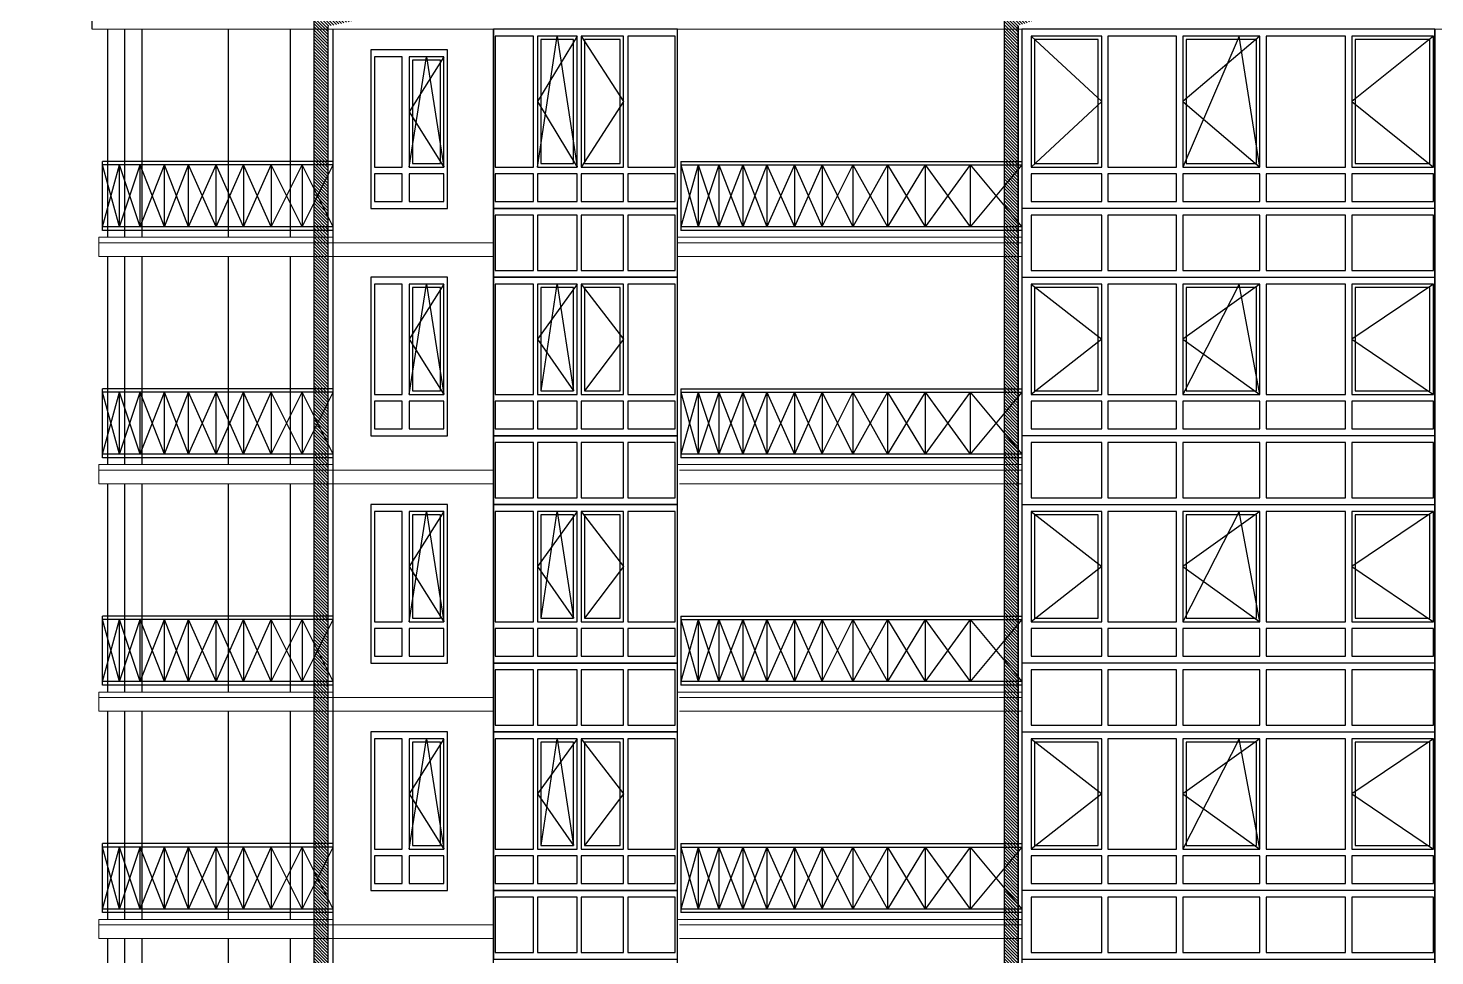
# Model space of a CAD drawing. Header units: inches. Extents: x -634 to 3638, y -6930911 to 5552.
# Drawn here: x 1387.95 to 1409.28, y 3508.48 to 3522.54 of the extents above; entities that cross this region are included whole.
import ezdxf

# ---------------------------------------------------------------- set-up
doc = ezdxf.new("R2010")
doc.units = ezdxf.units.IN
doc.header["$MEASUREMENT"] = 0
doc.linetypes.add('DASHED2', pattern=[9.525, 6.35, -3.175])
doc.layers.add('ELEV', color=134, linetype='Continuous', lineweight=18)
doc.layers.add('WALL_1', color=11, linetype='Continuous', lineweight=15)
for name, color, linetype in [('OGRAJDENIYE', 255, 'Continuous'), ('Okno', 150, 'Continuous'), ('WALL', 243, 'Continuous')]:
    doc.layers.add(name, color=color, linetype=linetype)
pattern_1 = [(135, (1559.49005, 3366.229043), (0.023439284, 0.023439284), [])]

msp = doc.modelspace()

# ---------------------------------------------------------------- hatches: boundary and pattern name
at = {"layer": 'ELEV', "linetype": 'Continuous'}
h = msp.add_hatch(dxfattribs=at)
h.set_pattern_fill('ANSI31', color=256, scale=0.01044, style=0)
h.set_pattern_definition([(45, (1262.311104, 3366.587935), (-0.02343928418428, 0.02343928418428), [])])
edge = h.paths.add_edge_path()
edge.add_ellipse((1445.78234, 3471.96182), major_axis=(0, 6932302.83262), ratio=0.00000001506, start_angle=89.999976115149, end_angle=270.000023884851)
edge.add_line((1445.67794, 3474.85168), (1445.67794, 3528.48347))
edge.add_line((1445.67794, 3528.48347), (1445.88675, 3528.48347))
edge.add_line((1445.88675, 3528.48347), (1445.88675, 3474.85168))
h = msp.add_hatch(dxfattribs=at)
h.set_pattern_fill('ANSI31', color=256, scale=0.01044, angle=180, style=0)
h.set_pattern_definition(pattern_1)
edge = h.paths.add_edge_path()
edge.add_line((1394.95169, 3523.10427), (1392.49852, 3522.56287))
edge.add_line((1392.49852, 3522.56287), (1392.49852, 3474.23178))
edge.add_line((1392.49852, 3474.23178), (1392.28971, 3474.23178))
edge.add_line((1392.28971, 3474.23178), (1392.28971, 3522.74717))
edge.add_line((1392.28971, 3522.74717), (1394.74289, 3523.28857))
h = msp.add_hatch(dxfattribs=at)
h.set_pattern_fill('ANSI31', color=256, scale=0.01044, angle=180, style=0)
h.set_pattern_definition(pattern_1)
h.paths.add_polyline_path([(1403.87613, 3522.86338), (1402.96474, 3522.57442), (1402.96474, 3474.49279), (1402.75593, 3474.49279), (1402.75593, 3522.72727), (1403.66732, 3523.01622)])

# ---------------------------------------------------------------- linework, layer by layer
at = {"layer": 'ELEV', "linetype": 'Continuous', "flags": 128}
for points in [[(1392.28971, 3474.23178, 0.02088, 0.02088, 0), (1392.28971, 3522.74717, 0, 0, 0)], [(1402.75593, 3522.72727, 0.02088, 0.02088, 0), (1402.75593, 3474.49279, 0, 0, 0)], [(1402.96474, 3522.57442, 0.02088, 0.02088, 0), (1402.96474, 3474.49279, 0, 0, 0)]]:
    msp.add_lwpolyline(points, format="xyseb", dxfattribs=at)
at = {"layer": 'ELEV', "linetype": 'Continuous', "const_width": 0.02088, "flags": 128}
msp.add_lwpolyline([(1392.49852, 3474.23178), (1392.49852, 3522.56287)], dxfattribs=at)
at = {"layer": 'OGRAJDENIYE', "color": 7, "linetype": 'Continuous'}
for p, q in [((1392.57787, 3520.51391), (1389.08043, 3520.51391)), ((1389.08043, 3519.46988), (1389.08043, 3520.51391)), ((1392.57787, 3520.46171), (1389.08043, 3520.46171)), ((1389.34134, 3519.52208), (1389.08043, 3520.46171)), ((1389.08043, 3519.52208), (1389.34134, 3520.46171)), ((1389.65455, 3519.52208), (1389.34134, 3520.46171)), ((1389.34134, 3519.52208), (1389.65455, 3520.46171)), ((1389.34134, 3519.52208), (1389.34134, 3520.46171)), ((1390.01996, 3519.52208), (1389.65455, 3520.46171)), ((1389.65455, 3519.52208), (1390.01996, 3520.46171)), ((1389.65455, 3519.52208), (1389.65455, 3520.46171)), ((1390.38537, 3519.52208), (1390.01996, 3520.46171)), ((1390.01996, 3519.52208), (1390.38537, 3520.46171)), ((1390.01996, 3519.52208), (1390.01996, 3520.46171)), ((1390.80299, 3519.52208), (1390.38537, 3520.46171)), ((1390.38537, 3519.52208), (1390.80299, 3520.46171)), ((1390.38537, 3519.52208), (1390.38537, 3520.46171)), ((1391.2206, 3519.52208), (1390.80299, 3520.46171)), ((1390.80299, 3519.52208), (1391.2206, 3520.46171)), ((1390.80299, 3519.52208), (1390.80299, 3520.46171)), ((1391.63822, 3519.52208), (1391.2206, 3520.46171)), ((1391.2206, 3519.52208), (1391.63822, 3520.46171)), ((1391.2206, 3520.46171), (1391.2206, 3519.52208)), ((1392.10803, 3519.52208), (1391.63822, 3520.46171)), ((1391.63822, 3519.52208), (1392.10803, 3520.46171)), ((1391.63822, 3520.46171), (1391.63822, 3519.52208)), ((1392.10803, 3520.46171), (1392.10803, 3519.52208)), ((1392.10803, 3519.52208), (1392.57787, 3520.46171)), ((1392.57787, 3519.52208), (1392.10803, 3520.46171)), ((1392.57787, 3519.52208), (1389.08043, 3519.52208)), ((1392.57787, 3519.46988), (1389.08043, 3519.46988)), ((1392.57787, 3517.06859), (1389.08043, 3517.06859)), ((1389.08043, 3516.02456), (1389.08043, 3517.06859)), ((1392.57787, 3517.01639), (1389.08043, 3517.01639)), ((1389.34134, 3516.07676), (1389.08043, 3517.01639)), ((1389.08043, 3516.07676), (1389.34134, 3517.01639)), ((1389.65455, 3516.07676), (1389.34134, 3517.01639)), ((1389.34134, 3516.07676), (1389.65455, 3517.01639)), ((1389.34134, 3516.07676), (1389.34134, 3517.01639)), ((1390.01996, 3516.07676), (1389.65455, 3517.01639)), ((1389.65455, 3516.07676), (1390.01996, 3517.01639)), ((1389.65455, 3516.07676), (1389.65455, 3517.01639)), ((1390.38537, 3516.07676), (1390.01996, 3517.01639)), ((1390.01996, 3516.07676), (1390.38537, 3517.01639)), ((1390.01996, 3516.07676), (1390.01996, 3517.01639)), ((1390.80299, 3516.07676), (1390.38537, 3517.01639)), ((1390.38537, 3516.07676), (1390.80299, 3517.01639)), ((1390.38537, 3516.07676), (1390.38537, 3517.01639)), ((1391.2206, 3516.07676), (1390.80299, 3517.01639)), ((1390.80299, 3516.07676), (1391.2206, 3517.01639)), ((1390.80299, 3516.07676), (1390.80299, 3517.01639)), ((1391.63822, 3516.07676), (1391.2206, 3517.01639)), ((1391.2206, 3516.07676), (1391.63822, 3517.01639)), ((1391.2206, 3517.01639), (1391.2206, 3516.07676)), ((1392.10803, 3516.07676), (1391.63822, 3517.01639)), ((1391.63822, 3516.07676), (1392.10803, 3517.01639)), ((1391.63822, 3517.01639), (1391.63822, 3516.07676)), ((1392.10803, 3517.01639), (1392.10803, 3516.07676)), ((1392.10803, 3516.07676), (1392.57787, 3517.01639)), ((1392.57787, 3516.07676), (1392.10803, 3517.01639)), ((1392.57787, 3516.07676), (1389.08043, 3516.07676)), ((1392.57787, 3516.02456), (1389.08043, 3516.02456)), ((1392.57787, 3513.62327), (1389.08043, 3513.62327)), ((1389.08043, 3512.57924), (1389.08043, 3513.62327)), ((1392.57787, 3513.57107), (1389.08043, 3513.57107)), ((1389.34134, 3512.63144), (1389.08043, 3513.57107)), ((1389.08043, 3512.63144), (1389.34134, 3513.57107)), ((1389.65455, 3512.63144), (1389.34134, 3513.57107)), ((1389.34134, 3512.63144), (1389.65455, 3513.57107)), ((1389.34134, 3512.63144), (1389.34134, 3513.57107)), ((1390.01996, 3512.63144), (1389.65455, 3513.57107)), ((1389.65455, 3512.63144), (1390.01996, 3513.57107)), ((1389.65455, 3512.63144), (1389.65455, 3513.57107)), ((1390.38537, 3512.63144), (1390.01996, 3513.57107)), ((1390.01996, 3512.63144), (1390.38537, 3513.57107)), ((1390.01996, 3512.63144), (1390.01996, 3513.57107)), ((1390.80299, 3512.63144), (1390.38537, 3513.57107)), ((1390.38537, 3512.63144), (1390.80299, 3513.57107)), ((1390.38537, 3512.63144), (1390.38537, 3513.57107)), ((1391.2206, 3512.63144), (1390.80299, 3513.57107)), ((1390.80299, 3512.63144), (1391.2206, 3513.57107)), ((1390.80299, 3512.63144), (1390.80299, 3513.57107)), ((1391.63822, 3512.63144), (1391.2206, 3513.57107)), ((1391.2206, 3512.63144), (1391.63822, 3513.57107)), ((1391.2206, 3513.57107), (1391.2206, 3512.63144)), ((1392.10803, 3512.63144), (1391.63822, 3513.57107)), ((1391.63822, 3512.63144), (1392.10803, 3513.57107)), ((1391.63822, 3513.57107), (1391.63822, 3512.63144)), ((1392.10803, 3513.57107), (1392.10803, 3512.63144)), ((1392.10803, 3512.63144), (1392.57787, 3513.57107)), ((1392.57787, 3512.63144), (1392.10803, 3513.57107)), ((1392.57787, 3512.63144), (1389.08043, 3512.63144)), ((1392.57787, 3512.57924), (1389.08043, 3512.57924)), ((1392.57787, 3510.17795), (1389.08043, 3510.17795)), ((1389.08043, 3509.13392), (1389.08043, 3510.17795)), ((1392.57787, 3510.12575), (1389.08043, 3510.12575)), ((1389.34134, 3509.18612), (1389.08043, 3510.12575)), ((1389.08043, 3509.18612), (1389.34134, 3510.12575)), ((1389.65455, 3509.18612), (1389.34134, 3510.12575)), ((1389.34134, 3509.18612), (1389.65455, 3510.12575)), ((1389.34134, 3509.18612), (1389.34134, 3510.12575)), ((1390.01996, 3509.18612), (1389.65455, 3510.12575)), ((1389.65455, 3509.18612), (1390.01996, 3510.12575)), ((1389.65455, 3509.18612), (1389.65455, 3510.12575)), ((1390.38537, 3509.18612), (1390.01996, 3510.12575)), ((1390.01996, 3509.18612), (1390.38537, 3510.12575)), ((1390.01996, 3509.18612), (1390.01996, 3510.12575)), ((1390.80299, 3509.18612), (1390.38537, 3510.12575)), ((1390.38537, 3509.18612), (1390.80299, 3510.12575)), ((1390.38537, 3509.18612), (1390.38537, 3510.12575)), ((1391.2206, 3509.18612), (1390.80299, 3510.12575)), ((1390.80299, 3509.18612), (1391.2206, 3510.12575)), ((1390.80299, 3509.18612), (1390.80299, 3510.12575)), ((1391.63822, 3509.18612), (1391.2206, 3510.12575)), ((1391.2206, 3509.18612), (1391.63822, 3510.12575)), ((1391.2206, 3510.12575), (1391.2206, 3509.18612)), ((1392.10803, 3509.18612), (1391.63822, 3510.12575)), ((1391.63822, 3509.18612), (1392.10803, 3510.12575)), ((1391.63822, 3510.12575), (1391.63822, 3509.18612)), ((1392.10803, 3510.12575), (1392.10803, 3509.18612)), ((1392.10803, 3509.18612), (1392.57787, 3510.12575)), ((1392.57787, 3509.18612), (1392.10803, 3510.12575)), ((1392.57787, 3509.18612), (1389.08043, 3509.18612)), ((1392.57787, 3509.13392), (1389.08043, 3509.13392))]:
    msp.add_line(p, q, dxfattribs=at)
at = {"layer": 'OGRAJDENIYE', "color": 7}
for p, q in [((1397.85026, 3520.51391), (1403.01824, 3520.51391)), ((1397.85026, 3520.51391), (1397.85026, 3519.46988)), ((1397.85026, 3520.46171), (1403.01824, 3520.46171)), ((1397.85026, 3520.46171), (1398.11127, 3519.52208)), ((1398.11127, 3520.46171), (1397.85026, 3519.52208)), ((1398.11127, 3520.46171), (1398.11127, 3519.52208)), ((1398.11127, 3520.46171), (1398.42448, 3519.52208)), ((1398.42448, 3520.46171), (1398.11127, 3519.52208)), ((1398.42448, 3520.46171), (1398.42448, 3519.53021)), ((1398.42448, 3520.46171), (1398.78989, 3519.52208)), ((1398.78989, 3520.46171), (1398.42448, 3519.52208)), ((1398.78989, 3520.46171), (1398.78989, 3519.52208)), ((1398.78989, 3520.46171), (1399.1553, 3519.52208)), ((1399.1553, 3520.46171), (1398.78989, 3519.52208)), ((1399.1553, 3520.46171), (1399.1553, 3519.52208)), ((1399.1553, 3520.46171), (1399.57292, 3519.52208)), ((1399.57292, 3520.46171), (1399.1553, 3519.52208)), ((1399.57292, 3520.46171), (1399.57292, 3519.52208)), ((1399.57292, 3520.46171), (1399.99053, 3519.52225)), ((1399.99053, 3520.46171), (1399.57292, 3519.52208)), ((1400.46035, 3520.46171), (1399.99036, 3519.52265)), ((1399.99053, 3520.46171), (1399.99053, 3519.52208)), ((1399.99053, 3520.46171), (1400.46035, 3519.52208)), ((1400.46035, 3520.46171), (1400.46035, 3519.52208)), ((1400.46035, 3520.46171), (1400.98237, 3519.52208)), ((1400.98237, 3520.46171), (1400.46035, 3519.52208)), ((1400.98236, 3520.46169), (1401.55659, 3519.52208)), ((1400.98237, 3520.46171), (1400.98237, 3519.52208)), ((1401.55659, 3520.46171), (1400.98237, 3519.52208)), ((1401.55659, 3520.46171), (1401.55659, 3519.52208)), ((1401.55659, 3520.46171), (1402.23521, 3519.52208)), ((1402.23521, 3520.46171), (1401.55659, 3519.52208)), ((1402.23521, 3520.46171), (1402.23521, 3519.52208)), ((1402.23521, 3520.46171), (1403.01824, 3519.52208)), ((1403.01824, 3520.46171), (1402.23521, 3519.52208)), ((1403.01824, 3519.52208), (1397.85026, 3519.52208)), ((1403.01824, 3519.46988), (1397.85026, 3519.46988)), ((1397.85026, 3517.06859), (1403.01824, 3517.06859)), ((1397.85026, 3517.06859), (1397.85026, 3516.02456)), ((1397.85026, 3517.01639), (1403.01824, 3517.01639)), ((1397.85026, 3517.01639), (1398.11127, 3516.07676)), ((1398.11127, 3517.01639), (1397.85026, 3516.07676)), ((1398.11127, 3517.01639), (1398.11127, 3516.07676)), ((1398.11127, 3517.01639), (1398.42448, 3516.07676)), ((1398.42448, 3517.01639), (1398.11127, 3516.07676)), ((1398.42448, 3517.01639), (1398.42448, 3516.08489)), ((1398.42448, 3517.01639), (1398.78989, 3516.07676)), ((1398.78989, 3517.01639), (1398.42448, 3516.07676)), ((1398.78989, 3517.01639), (1398.78989, 3516.07676)), ((1398.78989, 3517.01639), (1399.1553, 3516.07676)), ((1399.1553, 3517.01639), (1398.78989, 3516.07676)), ((1399.1553, 3517.01639), (1399.1553, 3516.07676)), ((1399.1553, 3517.01639), (1399.57292, 3516.07676)), ((1399.57292, 3517.01639), (1399.1553, 3516.07676)), ((1399.57292, 3517.01639), (1399.57292, 3516.07676)), ((1399.57292, 3517.01639), (1399.99053, 3516.07693)), ((1399.99053, 3517.01639), (1399.57292, 3516.07676)), ((1400.46035, 3517.01639), (1399.99036, 3516.07733)), ((1399.99053, 3517.01639), (1399.99053, 3516.07676)), ((1399.99053, 3517.01639), (1400.46035, 3516.07676)), ((1400.46035, 3517.01639), (1400.46035, 3516.07676)), ((1400.46035, 3517.01639), (1400.98237, 3516.07676)), ((1400.98237, 3517.01639), (1400.46035, 3516.07676)), ((1400.98236, 3517.01637), (1401.55659, 3516.07676)), ((1400.98237, 3517.01639), (1400.98237, 3516.07676)), ((1401.55659, 3517.01639), (1400.98237, 3516.07676)), ((1401.55659, 3517.01639), (1401.55659, 3516.07676)), ((1401.55659, 3517.01639), (1402.23521, 3516.07676)), ((1402.23521, 3517.01639), (1401.55659, 3516.07676)), ((1402.23521, 3517.01639), (1402.23521, 3516.07676)), ((1402.23521, 3517.01639), (1403.01824, 3516.07676)), ((1403.01824, 3517.01639), (1402.23521, 3516.07676)), ((1403.01824, 3516.07676), (1397.85026, 3516.07676)), ((1403.01824, 3516.02456), (1397.85026, 3516.02456)), ((1397.85026, 3513.62327), (1403.01824, 3513.62327)), ((1397.85026, 3513.62327), (1397.85026, 3512.57924)), ((1397.85026, 3513.57107), (1403.01824, 3513.57107)), ((1397.85026, 3513.57107), (1398.11127, 3512.63144)), ((1398.11127, 3513.57107), (1397.85026, 3512.63144)), ((1398.11127, 3513.57107), (1398.11127, 3512.63144)), ((1398.11127, 3513.57107), (1398.42448, 3512.63144)), ((1398.42448, 3513.57107), (1398.11127, 3512.63144)), ((1398.42448, 3513.57107), (1398.42448, 3512.63957)), ((1398.42448, 3513.57107), (1398.78989, 3512.63144)), ((1398.78989, 3513.57107), (1398.42448, 3512.63144)), ((1398.78989, 3513.57107), (1398.78989, 3512.63144)), ((1398.78989, 3513.57107), (1399.1553, 3512.63144)), ((1399.1553, 3513.57107), (1398.78989, 3512.63144)), ((1399.1553, 3513.57107), (1399.1553, 3512.63144)), ((1399.1553, 3513.57107), (1399.57292, 3512.63144)), ((1399.57292, 3513.57107), (1399.1553, 3512.63144)), ((1399.57292, 3513.57107), (1399.57292, 3512.63144)), ((1399.57292, 3513.57107), (1399.99053, 3512.63161)), ((1399.99053, 3513.57107), (1399.57292, 3512.63144)), ((1400.46035, 3513.57107), (1399.99036, 3512.63201)), ((1399.99053, 3513.57107), (1399.99053, 3512.63144)), ((1399.99053, 3513.57107), (1400.46035, 3512.63144)), ((1400.46035, 3513.57107), (1400.46035, 3512.63144)), ((1400.46035, 3513.57107), (1400.98237, 3512.63144)), ((1400.98237, 3513.57107), (1400.46035, 3512.63144)), ((1400.98236, 3513.57105), (1401.55659, 3512.63144)), ((1400.98237, 3513.57107), (1400.98237, 3512.63144)), ((1401.55659, 3513.57107), (1400.98237, 3512.63144)), ((1401.55659, 3513.57107), (1401.55659, 3512.63144)), ((1401.55659, 3513.57107), (1402.23521, 3512.63144)), ((1402.23521, 3513.57107), (1401.55659, 3512.63144)), ((1402.23521, 3513.57107), (1402.23521, 3512.63144)), ((1402.23521, 3513.57107), (1403.01824, 3512.63144)), ((1403.01824, 3513.57107), (1402.23521, 3512.63144)), ((1403.01824, 3512.63144), (1397.85026, 3512.63144)), ((1403.01824, 3512.57924), (1397.85026, 3512.57924)), ((1397.85026, 3510.17795), (1403.01824, 3510.17795)), ((1397.85026, 3510.17795), (1397.85026, 3509.13392)), ((1397.85026, 3510.12575), (1403.01824, 3510.12575)), ((1397.85026, 3510.12575), (1398.11127, 3509.18612)), ((1398.11127, 3510.12575), (1397.85026, 3509.18612)), ((1398.11127, 3510.12575), (1398.11127, 3509.18612)), ((1398.11127, 3510.12575), (1398.42448, 3509.18612)), ((1398.42448, 3510.12575), (1398.11127, 3509.18612)), ((1398.42448, 3510.12575), (1398.42448, 3509.19425)), ((1398.42448, 3510.12575), (1398.78989, 3509.18612)), ((1398.78989, 3510.12575), (1398.42448, 3509.18612)), ((1398.78989, 3510.12575), (1398.78989, 3509.18612)), ((1398.78989, 3510.12575), (1399.1553, 3509.18612)), ((1399.1553, 3510.12575), (1398.78989, 3509.18612)), ((1399.1553, 3510.12575), (1399.1553, 3509.18612)), ((1399.1553, 3510.12575), (1399.57292, 3509.18612)), ((1399.57292, 3510.12575), (1399.1553, 3509.18612)), ((1399.57292, 3510.12575), (1399.57292, 3509.18612)), ((1399.57292, 3510.12575), (1399.99053, 3509.18629)), ((1399.99053, 3510.12575), (1399.57292, 3509.18612)), ((1400.46035, 3510.12575), (1399.99036, 3509.18669)), ((1399.99053, 3510.12575), (1399.99053, 3509.18612)), ((1399.99053, 3510.12575), (1400.46035, 3509.18612)), ((1400.46035, 3510.12575), (1400.46035, 3509.18612)), ((1400.46035, 3510.12575), (1400.98237, 3509.18612)), ((1400.98237, 3510.12575), (1400.46035, 3509.18612)), ((1400.98236, 3510.12573), (1401.55659, 3509.18612)), ((1400.98237, 3510.12575), (1400.98237, 3509.18612)), ((1401.55659, 3510.12575), (1400.98237, 3509.18612)), ((1401.55659, 3510.12575), (1401.55659, 3509.18612)), ((1401.55659, 3510.12575), (1402.23521, 3509.18612)), ((1402.23521, 3510.12575), (1401.55659, 3509.18612)), ((1402.23521, 3510.12575), (1402.23521, 3509.18612)), ((1402.23521, 3510.12575), (1403.01824, 3509.18612)), ((1403.01824, 3510.12575), (1402.23521, 3509.18612)), ((1403.01824, 3509.18612), (1397.85026, 3509.18612)), ((1403.01824, 3509.13392), (1397.85026, 3509.13392))]:
    msp.add_line(p, q, dxfattribs=at)
at = {"layer": 'Okno', "color": 7, "linetype": 'DASHED2', "ltscale": 0.4}
for p, q in [((1395.6749, 3520.43039), (1395.97543, 3522.41406)), ((1396.27597, 3522.41406), (1395.6749, 3521.42222)), ((1395.97543, 3522.41406), (1396.27597, 3520.43039)), ((1396.33691, 3522.41406), (1396.98099, 3521.42222)), ((1403.16243, 3522.41406), (1404.23126, 3521.42222)), ((1406.62793, 3522.41406), (1405.46125, 3521.42222)), ((1406.31614, 3522.41406), (1405.46125, 3520.43039)), ((1406.62793, 3520.43039), (1406.31614, 3522.41406)), ((1409.26045, 3522.41406), (1408.02377, 3521.42222)), ((1393.73153, 3520.43039), (1393.99515, 3522.10085)), ((1394.25877, 3522.10085), (1393.73153, 3521.26562)), ((1393.99515, 3522.10085), (1394.25877, 3520.43039)), ((1395.6749, 3521.42222), (1396.27597, 3520.43039)), ((1396.98099, 3521.42222), (1396.33691, 3520.43039)), ((1404.23126, 3521.42222), (1403.16243, 3520.43039)), ((1405.46125, 3521.42222), (1406.62793, 3520.43039)), ((1408.02377, 3521.42222), (1409.26045, 3520.43039)), ((1393.73153, 3521.26562), (1394.25877, 3520.43039)), ((1393.73153, 3516.98507), (1393.99515, 3518.65553)), ((1394.25877, 3518.65553), (1393.73153, 3517.8203)), ((1393.99515, 3518.65553), (1394.25877, 3516.98507)), ((1396.27597, 3518.65553), (1395.6749, 3517.8203)), ((1395.73026, 3517.03727), (1395.97543, 3518.65553)), ((1395.97543, 3518.65553), (1396.22061, 3517.03727)), ((1396.33691, 3518.65553), (1396.98099, 3517.8203)), ((1403.16243, 3518.65553), (1404.23126, 3517.8203)), ((1406.31614, 3518.65553), (1405.46125, 3516.98507)), ((1406.62793, 3518.65553), (1405.46125, 3517.8203)), ((1406.62793, 3516.98507), (1406.31614, 3518.65553)), ((1409.26045, 3518.65553), (1408.02377, 3517.8203)), ((1393.73153, 3517.8203), (1394.25877, 3516.98507)), ((1395.6749, 3517.8203), (1396.22061, 3517.03727)), ((1396.98099, 3517.8203), (1396.38911, 3517.03727)), ((1404.23126, 3517.8203), (1403.16243, 3516.98507)), ((1405.46125, 3517.8203), (1406.62793, 3516.98507)), ((1408.02377, 3517.8203), (1409.26045, 3516.98507)), ((1393.73153, 3513.53975), (1393.99515, 3515.21021)), ((1394.25877, 3515.21021), (1393.73153, 3514.37498)), ((1393.99515, 3515.21021), (1394.25877, 3513.53975)), ((1396.27597, 3515.21021), (1395.6749, 3514.37498)), ((1395.73026, 3513.59195), (1395.97543, 3515.21021)), ((1395.97543, 3515.21021), (1396.22061, 3513.59195)), ((1396.33691, 3515.21021), (1396.98099, 3514.37498)), ((1403.16243, 3515.21021), (1404.23126, 3514.37498)), ((1406.31614, 3515.21021), (1405.46125, 3513.53975)), ((1406.62793, 3515.21021), (1405.46125, 3514.37498)), ((1406.62793, 3513.53975), (1406.31614, 3515.21021)), ((1409.26045, 3515.21021), (1408.02377, 3514.37498)), ((1393.73153, 3514.37498), (1394.25877, 3513.53975)), ((1395.6749, 3514.37498), (1396.22061, 3513.59195)), ((1396.98099, 3514.37498), (1396.38911, 3513.59195)), ((1404.23126, 3514.37498), (1403.16243, 3513.53975)), ((1405.46125, 3514.37498), (1406.62793, 3513.53975)), ((1408.02377, 3514.37498), (1409.26045, 3513.53975)), ((1393.73153, 3510.09443), (1393.99515, 3511.76489)), ((1394.25877, 3511.76489), (1393.73153, 3510.92966)), ((1393.99515, 3511.76489), (1394.25877, 3510.09443)), ((1396.27597, 3511.76489), (1395.6749, 3510.92966)), ((1395.73026, 3510.14663), (1395.97543, 3511.76489)), ((1395.97543, 3511.76489), (1396.22061, 3510.14663)), ((1396.33691, 3511.76489), (1396.98099, 3510.92966)), ((1403.16243, 3511.76489), (1404.23126, 3510.92966)), ((1406.31614, 3511.76489), (1405.46125, 3510.09443)), ((1406.62793, 3511.76489), (1405.46125, 3510.92966)), ((1406.62793, 3510.09443), (1406.31614, 3511.76489)), ((1409.26045, 3511.76489), (1408.02377, 3510.92966)), ((1393.73153, 3510.92966), (1394.25877, 3510.09443)), ((1395.6749, 3510.92966), (1396.22061, 3510.14663)), ((1396.98099, 3510.92966), (1396.38911, 3510.14663)), ((1404.23126, 3510.92966), (1403.16243, 3510.09443)), ((1405.46125, 3510.92966), (1406.62793, 3510.09443)), ((1408.02377, 3510.92966), (1409.26045, 3510.09443))]:
    msp.add_line(p, q, dxfattribs=at)
at = {"layer": 'Okno', "color": 7}
for points in [[(1397.79806, 3522.51846), (1395.01071, 3522.51846), (1395.01071, 3519.80397), (1397.79806, 3519.80397)], [(1395.61831, 3522.41406), (1395.03541, 3522.41406), (1395.03541, 3520.43039), (1395.61831, 3520.43039)], [(1396.27597, 3522.41406), (1395.6749, 3522.41406), (1395.6749, 3520.43039), (1396.27597, 3520.43039)], [(1396.22377, 3522.36186), (1395.7271, 3522.36186), (1395.7271, 3520.48259), (1396.22377, 3520.48259), (1396.22377, 3522.36186)], [(1396.98099, 3522.41406), (1396.33691, 3522.41406), (1396.33691, 3520.43039), (1396.98099, 3520.43039)], [(1396.92878, 3522.36186), (1396.38911, 3522.36186), (1396.38911, 3520.48259), (1396.92878, 3520.48259), (1396.92878, 3522.36186)], [(1397.76671, 3522.41406), (1397.04606, 3522.41406), (1397.04606, 3520.43039), (1397.76671, 3520.43039)], [(1404.23126, 3522.41406), (1403.16243, 3522.41406), (1403.16243, 3520.43039), (1404.23126, 3520.43039)], [(1404.17905, 3522.36186), (1403.21463, 3522.36186), (1403.21463, 3520.48259), (1404.17905, 3520.48259), (1404.17905, 3522.36186)], [(1405.36732, 3522.41406), (1404.32328, 3522.41406), (1404.32328, 3520.43039), (1405.36732, 3520.43039)], [(1406.62793, 3522.41406), (1405.46125, 3522.41406), (1405.46125, 3520.43039), (1406.62793, 3520.43039)], [(1406.57572, 3522.36186), (1405.51345, 3522.36186), (1405.51345, 3520.48259), (1406.57572, 3520.48259), (1406.57572, 3522.36186)], [(1407.92521, 3522.41406), (1406.72457, 3522.41406), (1406.72457, 3520.43039), (1407.92521, 3520.43039)], [(1409.26045, 3522.41406), (1408.02377, 3522.41406), (1408.02377, 3520.43039), (1409.26045, 3520.43039)], [(1409.20825, 3522.36186), (1408.07597, 3522.36186), (1408.07597, 3520.48259), (1409.20825, 3520.48259), (1409.20825, 3522.36186)], [(1393.62713, 3522.10085), (1393.2043, 3522.10085), (1393.2043, 3520.43039), (1393.62713, 3520.43039)], [(1394.25877, 3522.10085), (1393.73153, 3522.10085), (1393.73153, 3520.43039), (1394.25877, 3520.43039)], [(1394.20657, 3522.04865), (1393.78374, 3522.04865), (1393.78374, 3520.48259), (1394.20657, 3520.48259), (1394.20657, 3522.04865)], [(1393.62713, 3520.32599), (1393.2043, 3520.32599), (1393.2043, 3519.90837), (1393.62713, 3519.90837)], [(1394.25877, 3520.32599), (1393.73153, 3520.32599), (1393.73153, 3519.90837), (1394.25877, 3519.90837)], [(1395.61831, 3520.32599), (1395.03541, 3520.32599), (1395.03541, 3519.90837), (1395.61831, 3519.90837)], [(1396.27597, 3520.32599), (1395.6749, 3520.32599), (1395.6749, 3519.90837), (1396.27597, 3519.90837)], [(1396.98099, 3520.32599), (1396.33691, 3520.32599), (1396.33691, 3519.90837), (1396.98099, 3519.90837)], [(1397.76671, 3520.32599), (1397.04606, 3520.32599), (1397.04606, 3519.90837), (1397.76671, 3519.90837)], [(1404.23126, 3520.32599), (1403.16243, 3520.32599), (1403.16243, 3519.90837), (1404.23126, 3519.90837)], [(1405.36732, 3520.32599), (1404.32328, 3520.32599), (1404.32328, 3519.90837), (1405.36732, 3519.90837)], [(1406.62793, 3520.32599), (1405.46125, 3520.32599), (1405.46125, 3519.90837), (1406.62793, 3519.90837)], [(1407.92521, 3520.32599), (1406.72457, 3520.32599), (1406.72457, 3519.90837), (1407.92521, 3519.90837)], [(1409.26045, 3520.32599), (1408.02377, 3520.32599), (1408.02377, 3519.90837), (1409.26045, 3519.90837)], [(1397.79806, 3519.80397), (1395.01071, 3519.80397), (1395.01071, 3518.75993), (1397.79806, 3518.75993)], [(1395.61831, 3519.69956), (1395.03541, 3519.69956), (1395.03541, 3518.86434), (1395.61831, 3518.86434)], [(1396.27597, 3519.69956), (1395.6749, 3519.69956), (1395.6749, 3518.86434), (1396.27597, 3518.86434)], [(1396.98099, 3519.69956), (1396.33691, 3519.69956), (1396.33691, 3518.86434), (1396.98099, 3518.86434)], [(1397.76671, 3519.69956), (1397.04606, 3519.69956), (1397.04606, 3518.86434), (1397.76671, 3518.86434)], [(1404.23126, 3519.69956), (1403.16243, 3519.69956), (1403.16243, 3518.86434), (1404.23126, 3518.86434)], [(1405.36732, 3519.69956), (1404.32328, 3519.69956), (1404.32328, 3518.86434), (1405.36732, 3518.86434)], [(1406.62793, 3519.69956), (1405.46125, 3519.69956), (1405.46125, 3518.86434), (1406.62793, 3518.86434)], [(1407.92521, 3519.69956), (1406.72457, 3519.69956), (1406.72457, 3518.86434), (1407.92521, 3518.86434)], [(1409.26045, 3519.69956), (1408.02377, 3519.69956), (1408.02377, 3518.86434), (1409.26045, 3518.86434)], [(1394.31097, 3518.75993), (1393.15209, 3518.75993), (1393.15209, 3516.35865), (1394.31097, 3516.35865)], [(1397.79806, 3518.75993), (1395.01071, 3518.75993), (1395.01071, 3516.35865), (1397.79806, 3516.35865)], [(1393.62713, 3518.65553), (1393.2043, 3518.65553), (1393.2043, 3516.98507), (1393.62713, 3516.98507)], [(1394.25877, 3518.65553), (1393.73153, 3518.65553), (1393.73153, 3516.98507), (1394.25877, 3516.98507)], [(1394.20657, 3518.60333), (1393.78374, 3518.60333), (1393.78374, 3517.03727), (1394.20657, 3517.03727), (1394.20657, 3518.60333)], [(1395.61831, 3518.65553), (1395.03541, 3518.65553), (1395.03541, 3516.98507), (1395.61831, 3516.98507)], [(1396.27597, 3518.65553), (1395.6749, 3518.65553), (1395.6749, 3516.98507), (1396.27597, 3516.98507)], [(1396.22377, 3518.60333), (1395.7271, 3518.60333), (1395.7271, 3517.03727), (1396.22377, 3517.03727), (1396.22377, 3518.60333)], [(1396.98099, 3518.65553), (1396.33691, 3518.65553), (1396.33691, 3516.98507), (1396.98099, 3516.98507)], [(1396.92878, 3518.60333), (1396.38911, 3518.60333), (1396.38911, 3517.03727), (1396.92878, 3517.03727), (1396.92878, 3518.60333)], [(1397.76671, 3518.65553), (1397.04606, 3518.65553), (1397.04606, 3516.98507), (1397.76671, 3516.98507)], [(1404.23126, 3518.65553), (1403.16243, 3518.65553), (1403.16243, 3516.98507), (1404.23126, 3516.98507)], [(1404.17905, 3518.60333), (1403.21463, 3518.60333), (1403.21463, 3517.03727), (1404.17905, 3517.03727), (1404.17905, 3518.60333)], [(1405.36732, 3518.65553), (1404.32328, 3518.65553), (1404.32328, 3516.98507), (1405.36732, 3516.98507)], [(1406.62793, 3518.65553), (1405.46125, 3518.65553), (1405.46125, 3516.98507), (1406.62793, 3516.98507)], [(1406.57572, 3518.60333), (1405.51345, 3518.60333), (1405.51345, 3517.03727), (1406.57572, 3517.03727), (1406.57572, 3518.60333)], [(1407.92521, 3518.65553), (1406.72457, 3518.65553), (1406.72457, 3516.98507), (1407.92521, 3516.98507)], [(1409.26045, 3518.65553), (1408.02377, 3518.65553), (1408.02377, 3516.98507), (1409.26045, 3516.98507)], [(1409.20825, 3518.60333), (1408.07597, 3518.60333), (1408.07597, 3517.03727), (1409.20825, 3517.03727), (1409.20825, 3518.60333)], [(1393.62713, 3516.88067), (1393.2043, 3516.88067), (1393.2043, 3516.46305), (1393.62713, 3516.46305)], [(1394.25877, 3516.88067), (1393.73153, 3516.88067), (1393.73153, 3516.46305), (1394.25877, 3516.46305)], [(1395.61831, 3516.88067), (1395.03541, 3516.88067), (1395.03541, 3516.46305), (1395.61831, 3516.46305)], [(1396.27597, 3516.88067), (1395.6749, 3516.88067), (1395.6749, 3516.46305), (1396.27597, 3516.46305)], [(1396.98099, 3516.88067), (1396.33691, 3516.88067), (1396.33691, 3516.46305), (1396.98099, 3516.46305)], [(1397.76671, 3516.88067), (1397.04606, 3516.88067), (1397.04606, 3516.46305), (1397.76671, 3516.46305)], [(1404.23126, 3516.88067), (1403.16243, 3516.88067), (1403.16243, 3516.46305), (1404.23126, 3516.46305)], [(1405.36732, 3516.88067), (1404.32328, 3516.88067), (1404.32328, 3516.46305), (1405.36732, 3516.46305)], [(1406.62793, 3516.88067), (1405.46125, 3516.88067), (1405.46125, 3516.46305), (1406.62793, 3516.46305)], [(1407.92521, 3516.88067), (1406.72457, 3516.88067), (1406.72457, 3516.46305), (1407.92521, 3516.46305)], [(1409.26045, 3516.88067), (1408.02377, 3516.88067), (1408.02377, 3516.46305), (1409.26045, 3516.46305)], [(1397.79806, 3516.35865), (1395.01071, 3516.35865), (1395.01071, 3515.31461), (1397.79806, 3515.31461)], [(1395.61831, 3516.25424), (1395.03541, 3516.25424), (1395.03541, 3515.41902), (1395.61831, 3515.41902)], [(1396.27597, 3516.25424), (1395.6749, 3516.25424), (1395.6749, 3515.41902), (1396.27597, 3515.41902)], [(1396.98099, 3516.25424), (1396.33691, 3516.25424), (1396.33691, 3515.41902), (1396.98099, 3515.41902)], [(1397.76671, 3516.25424), (1397.04606, 3516.25424), (1397.04606, 3515.41902), (1397.76671, 3515.41902)], [(1404.23126, 3516.25424), (1403.16243, 3516.25424), (1403.16243, 3515.41902), (1404.23126, 3515.41902)], [(1405.36732, 3516.25424), (1404.32328, 3516.25424), (1404.32328, 3515.41902), (1405.36732, 3515.41902)], [(1406.62793, 3516.25424), (1405.46125, 3516.25424), (1405.46125, 3515.41902), (1406.62793, 3515.41902)], [(1407.92521, 3516.25424), (1406.72457, 3516.25424), (1406.72457, 3515.41902), (1407.92521, 3515.41902)], [(1409.26045, 3516.25424), (1408.02377, 3516.25424), (1408.02377, 3515.41902), (1409.26045, 3515.41902)], [(1394.31097, 3515.31461), (1393.15209, 3515.31461), (1393.15209, 3512.91333), (1394.31097, 3512.91333)], [(1397.79806, 3515.31461), (1395.01071, 3515.31461), (1395.01071, 3512.91333), (1397.79806, 3512.91333)], [(1393.62713, 3515.21021), (1393.2043, 3515.21021), (1393.2043, 3513.53975), (1393.62713, 3513.53975)], [(1394.25877, 3515.21021), (1393.73153, 3515.21021), (1393.73153, 3513.53975), (1394.25877, 3513.53975)], [(1394.20657, 3515.15801), (1393.78374, 3515.15801), (1393.78374, 3513.59195), (1394.20657, 3513.59195), (1394.20657, 3515.15801)], [(1395.61831, 3515.21021), (1395.03541, 3515.21021), (1395.03541, 3513.53975), (1395.61831, 3513.53975)], [(1396.27597, 3515.21021), (1395.6749, 3515.21021), (1395.6749, 3513.53975), (1396.27597, 3513.53975)], [(1396.22377, 3515.15801), (1395.7271, 3515.15801), (1395.7271, 3513.59195), (1396.22377, 3513.59195), (1396.22377, 3515.15801)], [(1396.98099, 3515.21021), (1396.33691, 3515.21021), (1396.33691, 3513.53975), (1396.98099, 3513.53975)], [(1396.92878, 3515.15801), (1396.38911, 3515.15801), (1396.38911, 3513.59195), (1396.92878, 3513.59195), (1396.92878, 3515.15801)], [(1397.76671, 3515.21021), (1397.04606, 3515.21021), (1397.04606, 3513.53975), (1397.76671, 3513.53975)], [(1404.23126, 3515.21021), (1403.16243, 3515.21021), (1403.16243, 3513.53975), (1404.23126, 3513.53975)], [(1404.17905, 3515.15801), (1403.21463, 3515.15801), (1403.21463, 3513.59195), (1404.17905, 3513.59195), (1404.17905, 3515.15801)], [(1405.36732, 3515.21021), (1404.32328, 3515.21021), (1404.32328, 3513.53975), (1405.36732, 3513.53975)], [(1406.62793, 3515.21021), (1405.46125, 3515.21021), (1405.46125, 3513.53975), (1406.62793, 3513.53975)], [(1406.57572, 3515.15801), (1405.51345, 3515.15801), (1405.51345, 3513.59195), (1406.57572, 3513.59195), (1406.57572, 3515.15801)], [(1407.92521, 3515.21021), (1406.72457, 3515.21021), (1406.72457, 3513.53975), (1407.92521, 3513.53975)], [(1409.26045, 3515.21021), (1408.02377, 3515.21021), (1408.02377, 3513.53975), (1409.26045, 3513.53975)], [(1409.20825, 3515.15801), (1408.07597, 3515.15801), (1408.07597, 3513.59195), (1409.20825, 3513.59195), (1409.20825, 3515.15801)], [(1393.62713, 3513.43535), (1393.2043, 3513.43535), (1393.2043, 3513.01773), (1393.62713, 3513.01773)], [(1394.25877, 3513.43535), (1393.73153, 3513.43535), (1393.73153, 3513.01773), (1394.25877, 3513.01773)], [(1395.61831, 3513.43535), (1395.03541, 3513.43535), (1395.03541, 3513.01773), (1395.61831, 3513.01773)], [(1396.27597, 3513.43535), (1395.6749, 3513.43535), (1395.6749, 3513.01773), (1396.27597, 3513.01773)], [(1396.98099, 3513.43535), (1396.33691, 3513.43535), (1396.33691, 3513.01773), (1396.98099, 3513.01773)], [(1397.76671, 3513.43535), (1397.04606, 3513.43535), (1397.04606, 3513.01773), (1397.76671, 3513.01773)], [(1404.23126, 3513.43535), (1403.16243, 3513.43535), (1403.16243, 3513.01773), (1404.23126, 3513.01773)], [(1405.36732, 3513.43535), (1404.32328, 3513.43535), (1404.32328, 3513.01773), (1405.36732, 3513.01773)], [(1406.62793, 3513.43535), (1405.46125, 3513.43535), (1405.46125, 3513.01773), (1406.62793, 3513.01773)], [(1407.92521, 3513.43535), (1406.72457, 3513.43535), (1406.72457, 3513.01773), (1407.92521, 3513.01773)], [(1409.26045, 3513.43535), (1408.02377, 3513.43535), (1408.02377, 3513.01773), (1409.26045, 3513.01773)], [(1397.79806, 3512.91333), (1395.01071, 3512.91333), (1395.01071, 3511.86929), (1397.79806, 3511.86929)], [(1395.61831, 3512.80892), (1395.03541, 3512.80892), (1395.03541, 3511.9737), (1395.61831, 3511.9737)], [(1396.27597, 3512.80892), (1395.6749, 3512.80892), (1395.6749, 3511.9737), (1396.27597, 3511.9737)], [(1396.98099, 3512.80892), (1396.33691, 3512.80892), (1396.33691, 3511.9737), (1396.98099, 3511.9737)], [(1397.76671, 3512.80892), (1397.04606, 3512.80892), (1397.04606, 3511.9737), (1397.76671, 3511.9737)], [(1404.23126, 3512.80892), (1403.16243, 3512.80892), (1403.16243, 3511.9737), (1404.23126, 3511.9737)], [(1405.36732, 3512.80892), (1404.32328, 3512.80892), (1404.32328, 3511.9737), (1405.36732, 3511.9737)], [(1406.62793, 3512.80892), (1405.46125, 3512.80892), (1405.46125, 3511.9737), (1406.62793, 3511.9737)], [(1407.92521, 3512.80892), (1406.72457, 3512.80892), (1406.72457, 3511.9737), (1407.92521, 3511.9737)], [(1409.26045, 3512.80892), (1408.02377, 3512.80892), (1408.02377, 3511.9737), (1409.26045, 3511.9737)], [(1394.31097, 3511.86929), (1393.15209, 3511.86929), (1393.15209, 3509.46801), (1394.31097, 3509.46801)], [(1393.62713, 3511.76489), (1393.2043, 3511.76489), (1393.2043, 3510.09443), (1393.62713, 3510.09443)], [(1394.25877, 3511.76489), (1393.73153, 3511.76489), (1393.73153, 3510.09443), (1394.25877, 3510.09443)], [(1394.20657, 3511.71269), (1393.78374, 3511.71269), (1393.78374, 3510.14663), (1394.20657, 3510.14663), (1394.20657, 3511.71269)], [(1397.79806, 3511.86929), (1395.01071, 3511.86929), (1395.01071, 3509.46801), (1397.79806, 3509.46801)], [(1395.61831, 3511.76489), (1395.03541, 3511.76489), (1395.03541, 3510.09443), (1395.61831, 3510.09443)], [(1396.27597, 3511.76489), (1395.6749, 3511.76489), (1395.6749, 3510.09443), (1396.27597, 3510.09443)], [(1396.22377, 3511.71269), (1395.7271, 3511.71269), (1395.7271, 3510.14663), (1396.22377, 3510.14663), (1396.22377, 3511.71269)], [(1396.98099, 3511.76489), (1396.33691, 3511.76489), (1396.33691, 3510.09443), (1396.98099, 3510.09443)], [(1396.92878, 3511.71269), (1396.38911, 3511.71269), (1396.38911, 3510.14663), (1396.92878, 3510.14663), (1396.92878, 3511.71269)], [(1397.76671, 3511.76489), (1397.04606, 3511.76489), (1397.04606, 3510.09443), (1397.76671, 3510.09443)], [(1404.23126, 3511.76489), (1403.16243, 3511.76489), (1403.16243, 3510.09443), (1404.23126, 3510.09443)], [(1404.17905, 3511.71269), (1403.21463, 3511.71269), (1403.21463, 3510.14663), (1404.17905, 3510.14663), (1404.17905, 3511.71269)], [(1405.36732, 3511.76489), (1404.32328, 3511.76489), (1404.32328, 3510.09443), (1405.36732, 3510.09443)], [(1406.62793, 3511.76489), (1405.46125, 3511.76489), (1405.46125, 3510.09443), (1406.62793, 3510.09443)], [(1406.57572, 3511.71269), (1405.51345, 3511.71269), (1405.51345, 3510.14663), (1406.57572, 3510.14663), (1406.57572, 3511.71269)], [(1407.92521, 3511.76489), (1406.72457, 3511.76489), (1406.72457, 3510.09443), (1407.92521, 3510.09443)], [(1409.26045, 3511.76489), (1408.02377, 3511.76489), (1408.02377, 3510.09443), (1409.26045, 3510.09443)], [(1409.20825, 3511.71269), (1408.07597, 3511.71269), (1408.07597, 3510.14663), (1409.20825, 3510.14663), (1409.20825, 3511.71269)], [(1393.62713, 3509.99003), (1393.2043, 3509.99003), (1393.2043, 3509.57241), (1393.62713, 3509.57241)], [(1394.25877, 3509.99003), (1393.73153, 3509.99003), (1393.73153, 3509.57241), (1394.25877, 3509.57241)], [(1395.61831, 3509.99003), (1395.03541, 3509.99003), (1395.03541, 3509.57241), (1395.61831, 3509.57241)], [(1396.27597, 3509.99003), (1395.6749, 3509.99003), (1395.6749, 3509.57241), (1396.27597, 3509.57241)], [(1396.98099, 3509.99003), (1396.33691, 3509.99003), (1396.33691, 3509.57241), (1396.98099, 3509.57241)], [(1397.76671, 3509.99003), (1397.04606, 3509.99003), (1397.04606, 3509.57241), (1397.76671, 3509.57241)], [(1404.23126, 3509.99003), (1403.16243, 3509.99003), (1403.16243, 3509.57241), (1404.23126, 3509.57241)], [(1405.36732, 3509.99003), (1404.32328, 3509.99003), (1404.32328, 3509.57241), (1405.36732, 3509.57241)], [(1406.62793, 3509.99003), (1405.46125, 3509.99003), (1405.46125, 3509.57241), (1406.62793, 3509.57241)], [(1407.92521, 3509.99003), (1406.72457, 3509.99003), (1406.72457, 3509.57241), (1407.92521, 3509.57241)], [(1409.26045, 3509.99003), (1408.02377, 3509.99003), (1408.02377, 3509.57241), (1409.26045, 3509.57241)], [(1397.79806, 3509.46801), (1395.01071, 3509.46801), (1395.01071, 3508.42397), (1397.79806, 3508.42397)], [(1395.61831, 3509.3636), (1395.03541, 3509.3636), (1395.03541, 3508.52838), (1395.61831, 3508.52838)], [(1396.27597, 3509.3636), (1395.6749, 3509.3636), (1395.6749, 3508.52838), (1396.27597, 3508.52838)], [(1396.98099, 3509.3636), (1396.33691, 3509.3636), (1396.33691, 3508.52838), (1396.98099, 3508.52838)], [(1397.76671, 3509.3636), (1397.04606, 3509.3636), (1397.04606, 3508.52838), (1397.76671, 3508.52838)], [(1404.23126, 3509.3636), (1403.16243, 3509.3636), (1403.16243, 3508.52838), (1404.23126, 3508.52838)], [(1405.36732, 3509.3636), (1404.32328, 3509.3636), (1404.32328, 3508.52838), (1405.36732, 3508.52838)], [(1406.62793, 3509.3636), (1405.46125, 3509.3636), (1405.46125, 3508.52838), (1406.62793, 3508.52838)], [(1407.92521, 3509.3636), (1406.72457, 3509.3636), (1406.72457, 3508.52838), (1407.92521, 3508.52838)], [(1409.26045, 3509.3636), (1408.02377, 3509.3636), (1408.02377, 3508.52838), (1409.26045, 3508.52838)]]:
    msp.add_lwpolyline(points, close=True, dxfattribs=at)
at = {"layer": 'Okno', "color": 7, "linetype": 'Continuous'}
msp.add_lwpolyline([(1409.28246, 3522.51846), (1403.01824, 3522.51846), (1403.01824, 3475.01481), (1409.28246, 3475.01481)], close=True, dxfattribs=at)
at = {"layer": 'Okno', "color": 7}
for points in [[(1403.01824, 3518.75993), (1409.28246, 3518.75993), (1409.28246, 3519.80397), (1403.01824, 3519.80397)], [(1403.01824, 3515.31461), (1409.28246, 3515.31461), (1409.28246, 3516.35865), (1403.01824, 3516.35865)], [(1403.01824, 3511.86929), (1409.28246, 3511.86929), (1409.28246, 3512.91333), (1403.01824, 3512.91333)], [(1403.01824, 3508.42397), (1409.28246, 3508.42397), (1409.28246, 3509.46801), (1403.01824, 3509.46801)]]:
    msp.add_lwpolyline(points, dxfattribs=at)
at = {"layer": 'WALL', "color": 7, "linetype": 'Continuous'}
for p, q in [((1388.92333, 3522.51846), (1388.92333, 3524.39773)), ((1389.16173, 3519.36547), (1389.16173, 3522.51846)), ((1389.42117, 3519.36547), (1389.42117, 3522.51846)), ((1389.68563, 3519.36547), (1389.68563, 3522.51846)), ((1390.99094, 3519.36547), (1390.99094, 3522.51846)), ((1391.93057, 3519.36547), (1391.93057, 3522.51846)), ((1392.57787, 3474.23178), (1392.57787, 3522.51846)), ((1395.01071, 3474.49279), (1395.01071, 3522.51846)), ((1397.79806, 3474.49279), (1397.79806, 3522.51846)), ((1403.01824, 3522.51846), (1403.01824, 3474.49279)), ((1403.01824, 3522.51846), (1403.01824, 3474.49279)), ((1409.28246, 3522.51846), (1409.28246, 3474.49279)), ((1389.16173, 3515.92015), (1389.16173, 3519.07314)), ((1389.42117, 3515.92015), (1389.42117, 3519.07314)), ((1389.68563, 3515.92015), (1389.68563, 3519.07314)), ((1390.99094, 3515.92015), (1390.99094, 3519.07314)), ((1391.93057, 3515.92015), (1391.93057, 3519.07314)), ((1389.16173, 3512.47483), (1389.16173, 3515.62782)), ((1389.42117, 3512.47483), (1389.42117, 3515.62782)), ((1389.68563, 3512.47483), (1389.68563, 3515.62782)), ((1390.99094, 3512.47483), (1390.99094, 3515.62782)), ((1391.93057, 3512.47483), (1391.93057, 3515.62782)), ((1389.16173, 3509.02951), (1389.16173, 3512.1825)), ((1389.42117, 3509.02951), (1389.42117, 3512.1825)), ((1389.68563, 3509.02951), (1389.68563, 3512.1825)), ((1390.99094, 3509.02951), (1390.99094, 3512.1825)), ((1391.93057, 3509.02951), (1391.93057, 3512.1825)), ((1389.16173, 3505.58419), (1389.16173, 3508.73718)), ((1389.42117, 3505.58419), (1389.42117, 3508.73718)), ((1389.68563, 3505.58419), (1389.68563, 3508.73718)), ((1390.99094, 3505.58419), (1390.99094, 3508.73718)), ((1391.93057, 3505.58419), (1391.93057, 3508.73718))]:
    msp.add_line(p, q, dxfattribs=at)
msp.add_lwpolyline([(1394.31097, 3522.20525), (1393.15209, 3522.20525), (1393.15209, 3519.80397), (1394.31097, 3519.80397)], close=True, dxfattribs=at)
at = {"layer": 'WALL_1', "color": 7, "linetype": 'Continuous'}
for p, q in [((1419.82721, 3522.51846), (1388.92333, 3522.51846)), ((1389.02823, 3519.07314), (1389.02823, 3519.36547)), ((1392.57787, 3519.36547), (1389.02823, 3519.36547)), ((1403.01824, 3519.36547), (1397.79806, 3519.36547)), ((1392.57787, 3519.28195), (1389.02823, 3519.28195)), ((1392.57787, 3519.28195), (1395.01071, 3519.28195)), ((1403.01824, 3519.28195), (1397.79806, 3519.28195)), ((1392.57787, 3519.07314), (1389.02823, 3519.07314)), ((1392.57787, 3519.07314), (1395.01071, 3519.07314)), ((1403.01824, 3519.07314), (1397.79806, 3519.07314)), ((1389.02823, 3515.62782), (1389.02823, 3515.92015)), ((1392.57787, 3515.92015), (1389.02823, 3515.92015)), ((1392.57787, 3515.83663), (1389.02823, 3515.83663)), ((1392.57787, 3515.83663), (1395.01071, 3515.83663)), ((1403.01824, 3515.92015), (1397.79806, 3515.92015)), ((1403.01824, 3515.83663), (1397.82869, 3515.83663)), ((1392.57787, 3515.62782), (1389.02823, 3515.62782)), ((1392.57787, 3515.62782), (1395.01071, 3515.62782)), ((1403.01824, 3515.62782), (1397.82869, 3515.62782)), ((1389.02823, 3512.1825), (1389.02823, 3512.47483)), ((1392.57787, 3512.47483), (1389.02823, 3512.47483)), ((1392.57787, 3512.39131), (1389.02823, 3512.39131)), ((1392.57787, 3512.39131), (1395.01071, 3512.39131)), ((1403.01824, 3512.47483), (1397.79806, 3512.47483)), ((1403.01824, 3512.39131), (1397.82869, 3512.39131)), ((1392.57787, 3512.1825), (1389.02823, 3512.1825)), ((1392.57787, 3512.1825), (1395.01071, 3512.1825)), ((1403.01824, 3512.1825), (1397.82869, 3512.1825)), ((1389.02823, 3508.73718), (1389.02823, 3509.02951)), ((1392.57787, 3509.02951), (1389.02823, 3509.02951)), ((1392.57787, 3508.94599), (1389.02823, 3508.94599)), ((1392.57787, 3508.94599), (1395.01071, 3508.94599)), ((1403.01824, 3509.02951), (1397.79806, 3509.02951)), ((1403.01824, 3508.94599), (1397.82869, 3508.94599)), ((1392.57787, 3508.73718), (1389.02823, 3508.73718)), ((1392.57787, 3508.73718), (1395.01071, 3508.73718)), ((1403.01824, 3508.73718), (1397.82869, 3508.73718))]:
    msp.add_line(p, q, dxfattribs=at)

doc.saveas('drawing.dxf')
